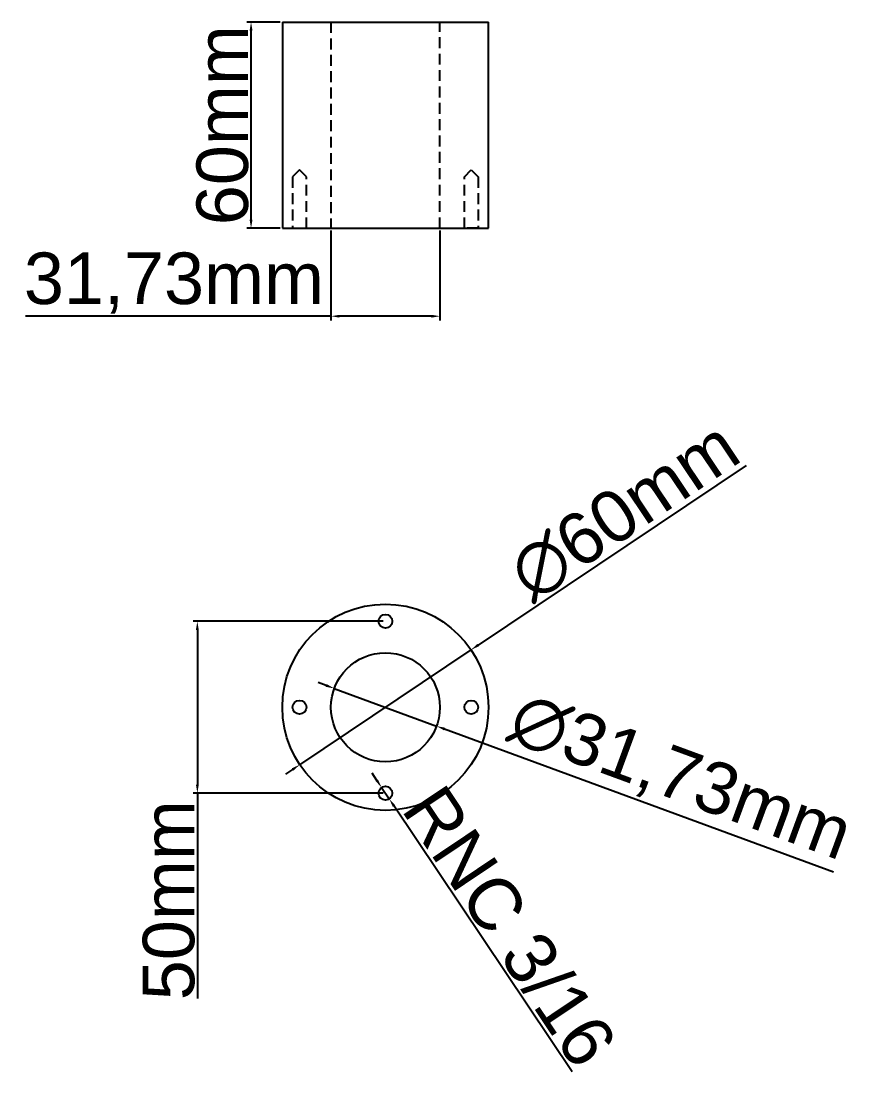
# Model space of a CAD drawing. Header units: centimetres. Extents: x 6534 to 31506, y 42826 to 109107.
# Drawn here: x 27998.9 to 28245.4, y 59324.4 to 59630.1 of the extents above; entities that cross this region are included whole.
import ezdxf

# ---------------------------------------------------------------- set-up
doc = ezdxf.new("R2010")
doc.units = ezdxf.units.CM
doc.header["$LTSCALE"] = 0.5
doc.linetypes.add('DASHED2', pattern=[9.525, 6.35, -3.175])
doc.styles.get("Standard").update_dxf_attribs({"font": 'arial.ttf'})
doc.dimstyles.new('ISO-25', dxfattribs={"dimtxt": 15, "dimasz": 2.5, "dimexe": 1.25, "dimexo": 0.625, "dimtad": 1, "dimtxsty": 'Standard', "dimcen": 2.5, "dimclrd": 1, "dimclre": 1, "dimadec": 0, "dimazin": 0, "dimtfac": 1, "dimtmove": 0, "dimatfit": 3, "dimfxl": 1, "dimarcsym": 0})

# ---------------------------------------------------------------- blocks, each defined once
blk = doc.blocks.new('*D182')
at = {"color": 1, "lineweight": -2, "transparency": 16777216}
for p, q in [((28074.28, 59629.81), (28064.55, 59629.81)), ((28065.8, 59572.31), (28065.8, 59627.31)), ((28074.28, 59569.81), (28064.55, 59569.81))]:
    blk.add_line(p, q, dxfattribs=at)
at = {"color": 1, "transparency": 16777216}
for points in [[(28065.38, 59627.31), (28066.22, 59627.31), (28065.8, 59629.81)], [(28065.38, 59572.31), (28066.22, 59572.31), (28065.8, 59569.81)]]:
    blk.add_solid(points, dxfattribs=at)
at = {"layer": 'Defpoints', "color": 0, "transparency": 16777216}
for p in [(28065.8, 59629.81), (28074.91, 59629.81), (28074.91, 59569.81)]:
    blk.add_point(p, dxfattribs=at)
at = {"color": 0, "transparency": 16777216, "insert": (28057.52, 59599.81), "char_height": 15, "attachment_point": 5, "rotation": 90}
blk.add_mtext('60mm', dxfattribs=at)
blk = doc.blocks.new('*D180')
at = {"color": 1, "lineweight": -2, "transparency": 16777216}
for p, q in [((28089.04, 59569.18), (28089.04, 59542.99)), ((28120.77, 59569.18), (28120.77, 59542.99)), ((28089.04, 59544.24), (28000.18, 59544.24)), ((28118.27, 59544.24), (28091.54, 59544.24))]:
    blk.add_line(p, q, dxfattribs=at)
at = {"color": 1, "transparency": 16777216}
for points in [[(28091.54, 59544.65), (28091.54, 59543.82), (28089.04, 59544.24)], [(28118.27, 59544.65), (28118.27, 59543.82), (28120.77, 59544.24)]]:
    blk.add_solid(points, dxfattribs=at)
at = {"layer": 'Defpoints', "color": 0, "transparency": 16777216}
for p in [(28089.04, 59569.81), (28120.77, 59569.81), (28089.04, 59544.24)]:
    blk.add_point(p, dxfattribs=at)
at = {"color": 0, "transparency": 16777216, "insert": (28043.36, 59553.88), "char_height": 15, "attachment_point": 5}
blk.add_mtext('31,73mm', dxfattribs=at)
blk = doc.blocks.new('*D183')
at = {"color": 1, "lineweight": -2, "transparency": 16777216}
for p, q in [((28209.88, 59500.85), (28131.91, 59448.58)), ((28079.99, 59413.78), (28129.83, 59447.19)), ((28077.91, 59412.39), (28075.84, 59410.99))]:
    blk.add_line(p, q, dxfattribs=at)
at = {"color": 1, "transparency": 16777216}
for points in [[(28131.67, 59448.92), (28132.14, 59448.23), (28129.83, 59447.19)], [(28077.68, 59412.73), (28078.15, 59412.04), (28079.99, 59413.78)]]:
    blk.add_solid(points, dxfattribs=at)
at = {"layer": 'Defpoints', "color": 0, "transparency": 16777216}
for p in [(28129.83, 59447.19), (28079.99, 59413.78)]:
    blk.add_point(p, dxfattribs=at)
at = {"color": 0, "transparency": 16777216, "insert": (28174.48, 59487.59), "char_height": 15, "attachment_point": 5, "rotation": 33.8345}
blk.add_mtext('∅60mm', dxfattribs=at)
blk = doc.blocks.new('*D181')
at = {"color": 1, "lineweight": -2, "transparency": 16777216}
for p, q in [((28104.28, 59455.48), (28048.92, 59455.48)), ((28050.17, 59452.98), (28050.17, 59407.98)), ((28104.28, 59405.48), (28048.92, 59405.48)), ((28050.17, 59405.48), (28050.17, 59345.73))]:
    blk.add_line(p, q, dxfattribs=at)
at = {"color": 1, "transparency": 16777216}
for points in [[(28049.76, 59452.98), (28050.59, 59452.98), (28050.17, 59455.48)], [(28049.76, 59407.98), (28050.59, 59407.98), (28050.17, 59405.48)]]:
    blk.add_solid(points, dxfattribs=at)
at = {"layer": 'Defpoints', "color": 0, "transparency": 16777216}
for p in [(28104.91, 59455.48), (28050.17, 59405.48), (28104.91, 59405.48)]:
    blk.add_point(p, dxfattribs=at)
at = {"color": 0, "transparency": 16777216, "insert": (28041.89, 59374.36), "char_height": 15, "attachment_point": 5, "rotation": 90}
blk.add_mtext('50mm', dxfattribs=at)
blk = doc.blocks.new('*D184')
at = {"color": 1, "lineweight": -2, "transparency": 16777216}
for p, q in [((28087.67, 59436.82), (28085.33, 59437.69)), ((28090.02, 59435.96), (28119.8, 59425)), ((28235.37, 59382.47), (28122.14, 59424.14))]:
    blk.add_line(p, q, dxfattribs=at)
at = {"color": 1, "transparency": 16777216}
for points in [[(28087.82, 59437.22), (28087.53, 59436.43), (28090.02, 59435.96)], [(28122.29, 59424.53), (28122, 59423.75), (28119.8, 59425)]]:
    blk.add_solid(points, dxfattribs=at)
at = {"layer": 'Defpoints', "color": 0, "transparency": 16777216}
for p in [(28090.02, 59435.96), (28119.8, 59425)]:
    blk.add_point(p, dxfattribs=at)
at = {"color": 0, "transparency": 16777216, "insert": (28190.59, 59409.49), "char_height": 15, "attachment_point": 5, "rotation": 339.7968}
blk.add_mtext('∅31,73mm', dxfattribs=at)
blk = doc.blocks.new('*D185')
at = {"color": 1, "lineweight": -2, "transparency": 16777216}
for p, q in [((28102.4, 59409.22), (28101.01, 59411.3)), ((28103.8, 59407.14), (28106.02, 59403.82)), ((28159.3, 59324.38), (28107.42, 59401.74))]:
    blk.add_line(p, q, dxfattribs=at)
at = {"color": 1, "transparency": 16777216}
for points in [[(28102.75, 59409.45), (28102.06, 59408.99), (28103.8, 59407.14)], [(28107.76, 59401.98), (28107.07, 59401.51), (28106.02, 59403.82)]]:
    blk.add_solid(points, dxfattribs=at)
at = {"layer": 'Defpoints', "color": 0, "transparency": 16777216}
for p in [(28103.8, 59407.14), (28106.02, 59403.82)]:
    blk.add_point(p, dxfattribs=at)
at = {"color": 0, "transparency": 16777216, "insert": (28141.02, 59366.7), "char_height": 15, "attachment_point": 5, "rotation": 303.8477}
blk.add_mtext('RNC 3/16', dxfattribs=at)

msp = doc.modelspace()

# ---------------------------------------------------------------- linework, layer by layer
for p, q in [((28074.91, 59629.806), (28074.91, 59569.806)), ((28074.91, 59629.806), (28134.91, 59629.806)), ((28134.91, 59569.806), (28134.91, 59629.806)), ((28074.91, 59569.806), (28134.91, 59569.806))]:
    msp.add_line(p, q)
at = {"linetype": 'DASHED2'}
for p, q in [((28089.045, 59629.806), (28089.045, 59569.806)), ((28120.775, 59569.806), (28120.775, 59629.806)), ((28079.91, 59586.806), (28077.91, 59584.806)), ((28081.91, 59584.806), (28079.91, 59586.806)), ((28127.91, 59584.806), (28129.91, 59586.806)), ((28129.91, 59586.806), (28131.91, 59584.806)), ((28077.91, 59584.806), (28077.91, 59569.806)), ((28081.91, 59569.806), (28081.91, 59584.806)), ((28127.91, 59569.806), (28127.91, 59584.806)), ((28131.91, 59584.806), (28131.91, 59569.806)), ((28077.91, 59569.806), (28081.91, 59569.806)), ((28131.91, 59569.806), (28127.91, 59569.806))]:
    msp.add_line(p, q, dxfattribs=at)
for centre, radius in [((28104.91, 59430.482), 30), ((28104.91, 59455.482), 2), ((28104.91, 59430.482), 15.865), ((28079.91, 59430.482), 2), ((28129.91, 59430.482), 2), ((28104.91, 59405.482), 2)]:
    msp.add_circle(centre, radius)

# ---------------------------------------------------------------- dimensions: what is measured, and where the dimension line sits
for base, p1, p2, picture, middle in [((28065.801, 59629.806), (28074.91, 59569.806), (28074.91, 59629.806), '*D182', (28057.518, 59599.806)), ((28050.174, 59405.482), (28104.91, 59455.482), (28104.91, 59405.482), '*D181', (28041.891, 59374.357))]:
    dim = msp.add_linear_dim(base=base, p1=p1, p2=p2, angle=90, dimstyle='ISO-25', override={"dimpost": 'mm'})
    dim.commit()
    dim.dimension.update_dxf_attribs({"geometry": picture, "text_midpoint": middle})
dim = msp.add_linear_dim(base=(28089.045, 59544.238), p1=(28120.775, 59569.806), p2=(28089.045, 59569.806), dimstyle='ISO-25', override={"dimpost": 'mm'})
dim.commit()
dim.dimension.update_dxf_attribs({"geometry": '*D180', "text_midpoint": (28043.36, 59553.877)})
for p1, p2, picture, middle in [((28079.99, 59413.778), (28129.829, 59447.186), '*D183', (28179.327, 59480.364)), ((28090.021, 59435.961), (28119.799, 59425.003), '*D184', (28187.176, 59400.209))]:
    dim = msp.add_diameter_dim_2p(p1=p1, p2=p2, dimstyle='ISO-25', override={"dimpost": 'mm'})
    dim.commit()
    dim.dimension.update_dxf_attribs({"geometry": picture, "text_midpoint": middle, "dimtype": 163})
dim = msp.add_diameter_dim_2p(p1=(28103.796, 59407.143), p2=(28106.024, 59403.821), text='RNC 3/16', dimstyle='ISO-25', override={"dimpost": 'mm'})
dim.commit()
dim.dimension.update_dxf_attribs({"geometry": '*D185', "text_midpoint": (28141.018, 59366.697)})

doc.saveas('drawing.dxf')
